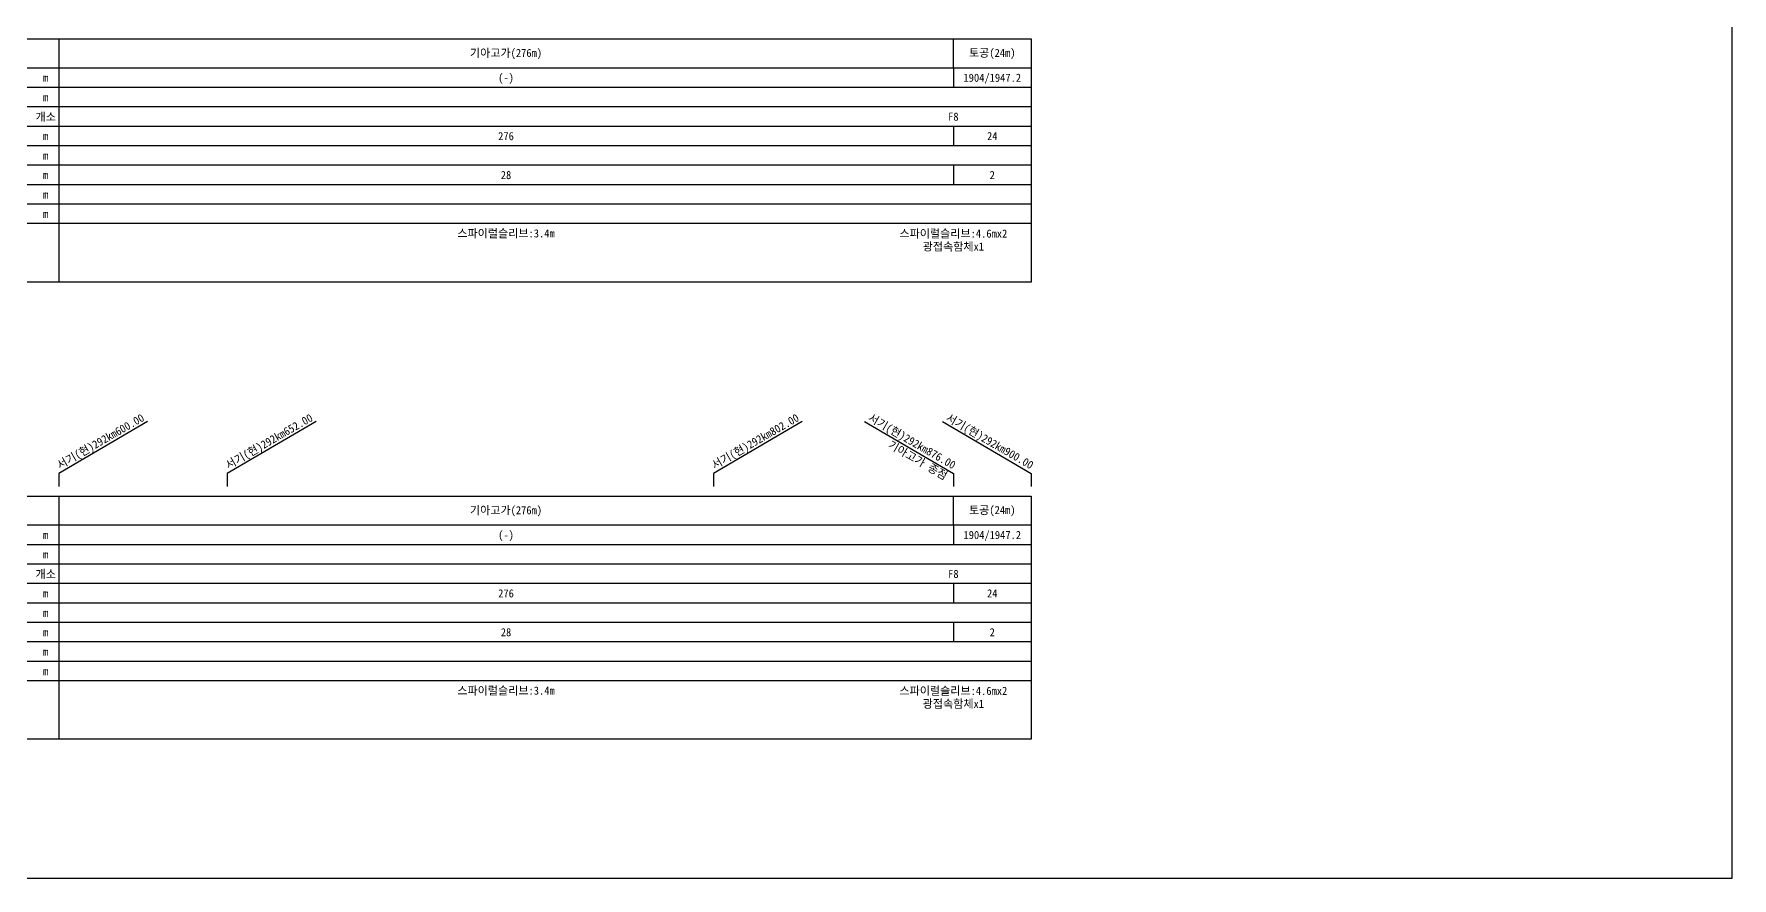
# Model space of a CAD drawing. Header units: millimetres. Extents: x 8678 to 9474, y 1103 to 1810.
# Drawn here: x 8950 to 9474, y 1103 to 1363 of the extents above; entities that cross this region are included whole.
import ezdxf
from ezdxf.enums import TextEntityAlignment as Align
from ezdxf.xclip import XClip

# ---------------------------------------------------------------- set-up
doc = ezdxf.new("R2010")
doc.units = ezdxf.units.MM
doc.header["$LTSCALE"] = 10
doc.header["$MEASUREMENT"] = 0
doc.header["$XCLIPFRAME"] = 2
for name, color, linetype in [('TT-TABL-LIN1', 4, 'Continuous'), ('TT-TABL-LIN2', 1, 'Continuous'), ('TT-TABL-TEX2', 3, 'Continuous'), ('TZ-BASE', 253, 'Continuous'), ('TZ-LEAL', 1, 'Continuous'), ('TZ-LEAT', 3, 'Continuous')]:
    doc.layers.add(name, color=color, linetype=linetype)
doc.styles.get("Standard").update_dxf_attribs({"font": 'GulimChe.ttf'})
doc.styles.add('굴림체', font='GulimChe.ttf')

# ---------------------------------------------------------------- blocks, each defined once
blk = doc.blocks.new('D-DGDHF5ZD')
at = {"layer": 'TZ-BASE'}
for p, q in [((120.39, 138.37), (20.45, -178.19)), ((122.49, 138.37), (22.36, -178.79)), ((32.45, 138.04), (51.04, -211.82)), ((143.46, 138.37), (43.35, -178.74)), ((132.59, 138.04), (151.18, -211.82)), ((232.73, 138.04), (251.32, -211.82)), ((107.29, 116.81), (14.73, -176.38))]:
    blk.add_line(p, q, dxfattribs=at)

msp = doc.modelspace()

# ---------------------------------------------------------------- linework, layer by layer
at = {"layer": 'TT-TABL-LIN1'}
for points in [[(8874.11, 1361.87), (9257.68, 1361.87), (9257.68, 1286.87), (8874.11, 1286.87)], [(8874.11, 1220.85), (9257.68, 1220.85), (9257.68, 1145.85), (8874.11, 1145.85)]]:
    msp.add_lwpolyline(points, close=True, dxfattribs=at)
at = {"layer": 'TT-TABL-LIN2'}
for p, q in [((8957.68, 1361.87), (8957.68, 1286.87)), ((8957.68, 1220.85), (8957.68, 1145.85)), ((9233.68, 1211.85), (9233.68, 1220.85))]:
    msp.add_line(p, q, dxfattribs=at)
for points in [[(9257.68, 1352.87), (8881.44, 1352.87)], [(9257.68, 1346.87), (8881.44, 1346.87)], [(9257.68, 1340.87), (8881.44, 1340.87)], [(9257.68, 1334.87), (8881.44, 1334.87)], [(9257.68, 1328.87), (8910.44, 1328.87)], [(9257.68, 1322.87), (8881.44, 1322.87)], [(9257.68, 1316.87), (8881.44, 1316.87)], [(9257.68, 1310.87), (8881.44, 1310.87)], [(9257.68, 1304.87), (8881.44, 1304.87)], [(9257.68, 1211.85), (8881.44, 1211.85)], [(9257.68, 1205.85), (8881.44, 1205.85)], [(9257.68, 1199.85), (8881.44, 1199.85)], [(9257.68, 1193.85), (8881.44, 1193.85)], [(9257.68, 1187.85), (8910.44, 1187.85)], [(9257.68, 1181.85), (8881.44, 1181.85)], [(9257.68, 1175.85), (8881.44, 1175.85)], [(9257.68, 1169.85), (8881.44, 1169.85)], [(9257.68, 1163.85), (8881.44, 1163.85)]]:
    msp.add_lwpolyline(points, dxfattribs=at)
at = {"layer": 'TZ-LEAL'}
msp.add_lwpolyline([(8677.89, 1103.05), (9473.89, 1103.05), (9473.89, 1619.05), (8677.89, 1619.05)], close=True, dxfattribs=at)
for points in [[(9233.68, 1352.87), (9233.68, 1361.87)], [(9233.68, 1352.87), (9233.68, 1346.87)], [(9233.68, 1334.87), (9233.68, 1328.87)], [(9233.68, 1322.87), (9233.68, 1316.87)], [(8985.07, 1243.87), (8957.68, 1227.85), (8957.68, 1223.85)], [(9037.07, 1243.87), (9009.68, 1227.85), (9009.68, 1223.85)], [(9187.07, 1243.87), (9159.68, 1227.85), (9159.68, 1223.85)], [(9206.3, 1243.87), (9233.68, 1227.85), (9233.68, 1223.85)], [(9230.3, 1243.87), (9257.68, 1227.85), (9257.68, 1223.85)], [(9233.68, 1211.85), (9233.68, 1205.85)], [(9233.68, 1193.85), (9233.68, 1187.85)], [(9233.68, 1181.85), (9233.68, 1175.85)]]:
    msp.add_lwpolyline(points, dxfattribs=at)

# ---------------------------------------------------------------- block references
at = {"layer": 'TZ-BASE'}
ref = msp.add_blockref('D-DGDHF5ZD', (8956.97, 1475.96), dxfattribs=at)
XClip(ref).set_block_clipping_path([(299.9308894682, 75.2757898542), (300.0688568607, -74.7240332813), (0.0689837683, -74.9999682749), (-0.0689837683, 74.9999682749), (299.930889351, 75.2759032686)])

# ---------------------------------------------------------------- texts
at = {"layer": 'TT-TABL-TEX2', "style": '굴림체'}
for s, p in [('기아고가(276m)', (9095.68, 1357.37)), ('토공(24m)', (9245.68, 1357.37)), ('기아고가(276m)', (9095.68, 1216.35)), ('토공(24m)', (9245.68, 1216.35))]:
    msp.add_text(s, height=2.5, dxfattribs=at).set_placement(p, align=Align.MIDDLE)
at = {"layer": 'TT-TABL-TEX2'}
for s, p in [('m', (8953.68, 1349.87)), ('m', (8953.68, 1343.87)), ('m', (8953.68, 1343.87)), ('개소', (8953.68, 1337.87)), ('m', (8953.68, 1331.87)), ('m', (8953.68, 1325.87)), ('m', (8953.68, 1319.87)), ('m', (8953.68, 1313.87)), ('m', (8953.68, 1307.87)), ('m', (8953.68, 1208.85)), ('m', (8953.68, 1202.85)), ('m', (8953.68, 1202.85)), ('개소', (8953.68, 1196.85)), ('m', (8953.68, 1190.85)), ('m', (8953.68, 1184.85)), ('m', (8953.68, 1178.85)), ('m', (8953.68, 1172.85)), ('m', (8953.68, 1166.85))]:
    msp.add_text(s, height=2.5, rotation=0, dxfattribs=at).set_placement(p, align=Align.MIDDLE)
for s, p in [('(-)', (9095.68, 1349.87)), ('1904/1947.2', (9245.68, 1349.87)), ('F8', (9233.68, 1337.87)), ('276', (9095.68, 1331.87)), ('24', (9245.68, 1331.87)), ('28', (9095.68, 1319.87)), ('2', (9245.68, 1319.87)), ('스파이럴슬리브:3.4m', (9095.68, 1301.87)), ('(-)', (9095.68, 1208.85)), ('1904/1947.2', (9245.68, 1208.85)), ('F8', (9233.68, 1196.85)), ('276', (9095.68, 1190.85)), ('24', (9245.68, 1190.85)), ('28', (9095.68, 1178.85)), ('2', (9245.68, 1178.85)), ('스파이럴슬리브:3.4m', (9095.68, 1160.85))]:
    msp.add_text(s, height=2.5, dxfattribs=at).set_placement(p, align=Align.MIDDLE_CENTER)
for s, p in [('스파이럴슬리브:4.6mx2', (9233.68, 1301.87)), ('광접속함체x1', (9233.68, 1297.87)), ('스파이럴슬리브:4.6mx2', (9233.68, 1160.85)), ('광접속함체x1', (9233.68, 1156.85))]:
    msp.add_text(s, height=2.5, dxfattribs=at).set_placement(p, align=Align.MIDDLE)
at = {"layer": 'TZ-LEAT', "style": '굴림체'}
for s, rotation, p in [('서기(현)292km600.00', 30, (8971.18, 1236.64)), ('서기(현)292km652.00', 30, (9023.18, 1236.64)), ('서기(현)292km802.00', 30, (9173.18, 1236.64)), ('서기(현)292km876.00', 330, (9220.29, 1236.67)), ('서기(현)292km900.00', 330, (9244.29, 1236.67))]:
    msp.add_text(s, height=2.5, rotation=rotation, dxfattribs=at).set_placement(p, align=Align.CENTER)
at = {"layer": 'TZ-LEAT'}
msp.add_text('기아고가 종점', height=2.5, rotation=330, dxfattribs=at).set_placement((9213.23, 1235.96))

doc.saveas('drawing.dxf')
